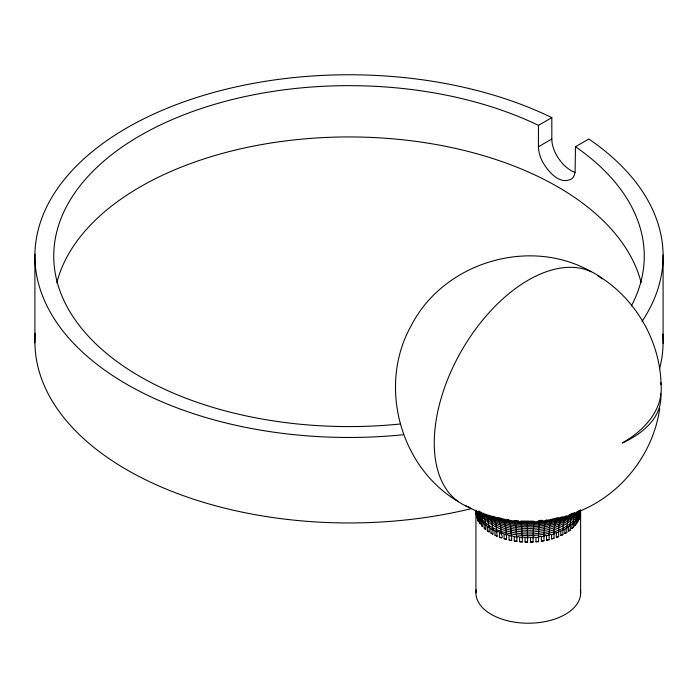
<?xml version="1.0" encoding="UTF-8"?>
<svg xmlns="http://www.w3.org/2000/svg" width="698" height="698" viewBox="0 0 698 698"><rect width="100%" height="100%" fill="white"/><g stroke="black" fill="none" stroke-linecap="round" stroke-linejoin="round"><path stroke-width="1.05" d="M532.94 537.748L533.865 521.188L520.743 521.066L521.615 526.397L521.999 537.652L522.636 536.954L527.461 537.861L528.107 537.128L532.94 537.748L533.577 536.971L535.968 537.504L538.673 537.259L538.996 536.492L543.681 536.535L544.292 535.68L548.82 535.445L549.413 534.555L551.577 534.668L554.02 533.953L554.308 533.132L558.391 532.373L558.915 531.414L562.701 530.419L563.181 529.433L564.9 529.189L566.837 528.081L567.073 527.208L570.153 525.795L570.536 524.756L571.854 524.329L575.771 520.368L577.813 517.436L580.335 510.168M538.367 537.303L538.978 526.03L540.714 520.106M543.681 536.535L544.615 525.21L546.735 519.731M548.82 535.445L549.701 525.638L551.595 520.202L552.223 519.233L557.964 517.611L554.831 524.181L553.741 534.057M558.391 532.373L559.211 524.198L562.448 516.712C540.235 525.219 514.653 525.097 492.605 516.075L495.99 523.622L497.116 536.195L494.995 535.192L494.995 530.916L493.12 529.293L492.893 534.179L490.964 533.054L490.964 528.779L489.263 527.051L489.062 531.92L487.344 530.689L487.344 526.414L485.825 524.582L485.651 529.442L484.168 528.116L484.168 523.84L482.859 521.921L482.545 526.615L481.48 525.367L481.48 521.092L480.39 519.103L480.276 523.945L479.299 522.462L479.299 518.186L478.444 516.145C478.121 528.421 477.921 515.394 477.039 513.082L476.996 517.916L476.577 512.079L476.996 513.641M562.701 530.419L563.635 522.191L566.392 515.77C542.25 527.007 512.725 526.911 488.827 515.063L491.68 521.537L492.893 529.904M566.636 528.22L568.268 518.099L569.804 514.792L572.09 513.222M570.153 525.795C570.467 521.223 570.528 515.534 574.323 512.419M573.206 523.168L573.512 518.806L575.117 512.838C548.986 533.795 506.216 533.813 480.599 511.974L481.838 515.901L482.711 522.497M575.771 520.368L577.063 511.87C551.708 536.509 503.528 536.561 478.819 510.971L480.276 519.67M577.813 517.436L578.572 510.919C556.437 538.987 500.998 539.013 478.435 511.503M579.314 514.391L579.576 510.709M580.466 513.789L580.466 510.578M580.282 511.093L579.846 516.93L579.846 512.655M659.697 408.618C653.11 454.738 620.295 495.92 576.67 512.332M579.846 516.93L580.282 515.368M580.029 510.09C572.308 530.428 546.857 535.418 527.461 535.68C508.746 535.104 485.232 530.105 476.83 511.233L476.917 513.466M579.375 514.208L579.375 518.483L578.651 520.01L578.651 515.735M497.116 531.92L497.369 531.291C500.85 530.908 505.326 540.313 499.393 537.076L499.393 532.801M501.688 533.665L501.958 533.028L506.539 535.13L506.539 539.406L504.104 538.682L504.104 534.406M506.539 535.13L506.827 534.476L511.329 536.239L511.939 535.619L514.269 536.727L516.913 537.137L517.227 536.448L521.999 537.652M578.651 520.01L579.375 518.483M579.288 510.744C560.058 541.604 498.529 541.395 477.903 512.131L478.357 516.703M577.9 517.253L577.9 521.528L576.914 523.003L576.914 518.727M576.914 523.003L577.9 521.528M575.894 520.202L575.894 524.468L574.637 525.882L574.637 521.607M574.637 525.882L575.894 524.468M573.355 523.003L573.355 527.278L571.854 528.604L571.854 524.329M571.854 528.604L573.355 527.278M570.327 525.638L570.327 529.913L568.6 531.134L568.6 526.859M568.6 531.134L570.327 529.913M572.7 513.815C546.56 531.3 508.58 531.274 482.841 512.995L484.796 518.623L485.651 525.166M566.837 528.081L566.837 532.347L564.9 533.464L564.9 529.189M400.355 423.983A295.263 170.469 0 0 1 63.125 213.483A295.263 170.469 0 0 1 534.747 123.607L538.446 125.37L551.821 117.648L551.821 139.024A26.088 16.29 55.6 0 0 552.799 146.1L553.558 148.561A26.166 16.098 56.5 0 0 556.925 155.863C561.157 162.896 567.108 169.405 574.916 172.406M642.003 321.464A314.109 181.349 0 0 0 591.799 141.066L588.842 139.015L575.466 146.737L575.1 172.301A26.14 13.864 63.7 0 1 572.212 178.47C560.11 186.261 547.494 170.984 542.267 161.177A26.14 16.229 55.9 0 1 538.891 151.396L538.446 146.737L551.821 139.024M564.9 533.464L566.837 532.347M569.804 514.792C544.344 529.04 510.718 528.971 485.572 514.033L487.762 519.207L489.062 527.644M562.928 530.288L562.928 534.563L560.799 535.558L560.799 531.283M560.799 535.558L562.928 534.563M558.644 532.26L558.644 536.535L556.341 537.39L556.341 533.115M556.341 537.39L558.644 536.535M554.02 533.953L554.02 538.228L551.577 538.943L551.577 534.668M551.577 538.943L554.02 538.228M549.117 535.366L549.117 539.641L546.551 540.2L546.551 535.924M546.551 540.2L549.117 539.641M552.223 519.233C536.3 523.011 519.46 523.011 503.581 519.007M543.978 536.465L543.978 540.741L541.334 541.151L541.334 536.875M541.334 541.151L543.978 540.741M542.494 520.342L538.202 520.83M538.673 537.259L538.367 541.578L535.968 541.779L535.968 537.504M535.968 541.779L538.673 541.535M533.255 537.722L532.94 542.023L530.524 542.076L530.524 537.8M530.524 542.076L533.255 541.997M527.784 537.861L527.461 542.137L525.053 542.041L525.053 537.774M525.053 542.041L527.784 542.137M522.313 537.661L522.313 541.936L519.609 541.683L519.609 537.408M519.609 541.683L522.313 541.936M518.588 520.848L514.278 520.42L515.883 525.812L516.599 537.102M516.913 537.137L516.913 541.412L514.269 540.994L514.269 536.727M514.269 540.994L516.913 541.412M511.634 536.291L511.634 540.566L509.086 539.99L509.086 535.715M509.086 539.99L511.634 540.566M504.104 538.682L506.539 539.406M498.834 517.628L502.595 518.78L503.877 520.9L505.64 526.955L506.242 535.061M499.393 537.076L501.688 537.94M494.995 535.192L497.116 536.195M494.995 530.916L496.854 531.815M551.821 117.648L549.317 116.426A314.109 181.349 0 0 0 45.344 209.723A314.109 181.349 0 0 0 403.427 434.723M591.197 271.688C529.424 236.386 443.335 262.535 411.148 325.791C377.819 385.069 399.605 467.198 458.411 501.688M465.374 505.71L475.547 510.735M490.964 533.054L492.893 534.179M490.964 528.779L492.648 529.782M598.16 275.71C635.546 298.578 660.125 340.807 661.076 384.677M575.466 146.737L578.406 148.796A295.263 170.469 0 0 1 631.385 305.907M487.344 530.689L489.062 531.92M487.344 526.414L488.836 527.514M484.168 528.116L485.651 529.442M484.168 523.84L485.45 525.027M481.48 525.367L482.711 526.772M481.48 521.092L482.545 522.34M507.952 519.373C511.285 524.259 511.102 530.567 511.329 536.239M479.299 522.462L480.276 523.945M479.299 518.186L480.128 519.504M497.77 518.082L500.667 525.437L501.4 533.577M477.659 519.452L478.357 520.978M477.659 515.176L478.252 516.529M476.577 516.354L476.996 517.916M476.184 510.517L476.184 514.792L476.053 511.076M476.053 513.213L476.184 514.792M527.295 521.327L527.461 537.861M663.1 254.918L663.091 343.573M580.623 510.072L580.64 593.108M538.446 125.37L538.446 146.737M475.931 510.072L475.931 592.899M34.909 254.142L34.9 342.797M580.37 589.95A52.35 30.223 0 0 1 528.107 623.227A52.35 30.223 0 0 1 476.237 589.74M660.849 382.679A132.969 76.771 0 0 1 622.311 442.986A132.969 68.325 4.9 0 0 660.692 393.332M470.077 507.568A132.969 76.771 -60 0 1 461.797 350.309A132.969 76.771 -60 0 1 602.13 278.851M662.838 334.08A314.109 181.349 0 0 1 659.558 368.797M471.621 508.563A314.109 181.349 0 0 1 35.223 333.304M56.843 282.751A295.263 170.469 0 0 1 348.913 136.939A295.263 170.469 0 0 1 641.13 282.655"/></g></svg>
